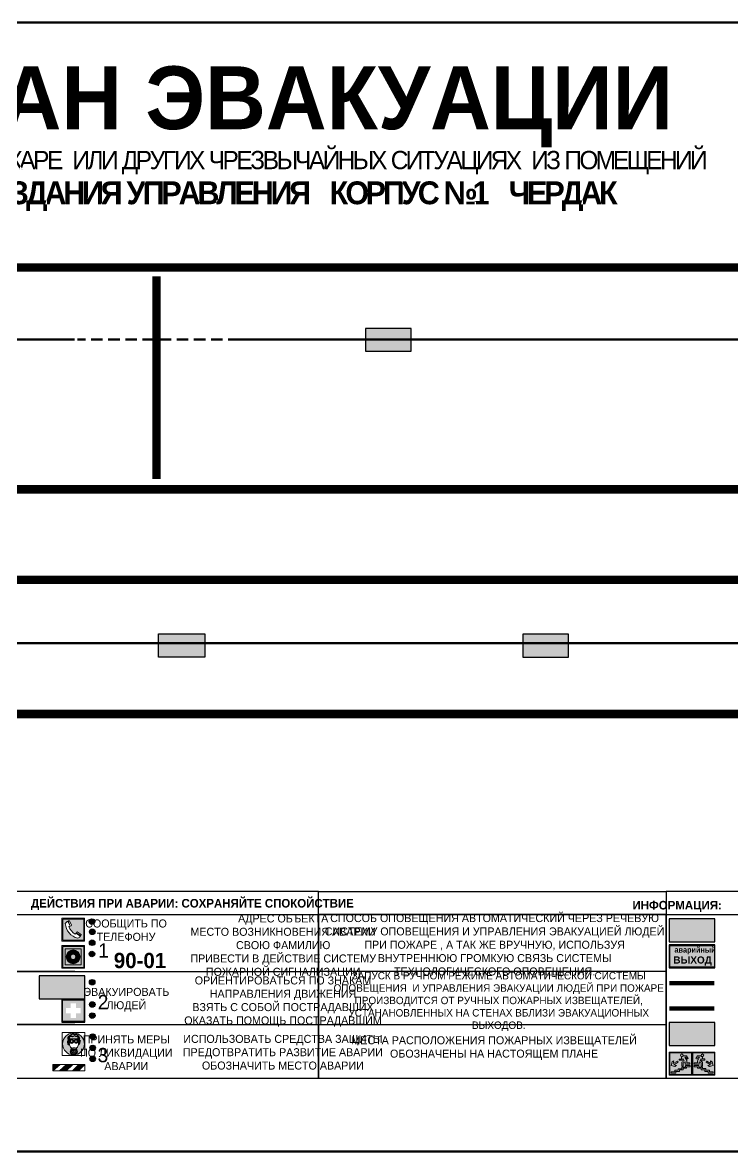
# Model space of a CAD drawing. Header units: millimetres. Extents: x 13810 to 67229, y 12374 to 21950.
# Drawn here: x 20568.3 to 20816.8, y 19873.2 to 20268.5 of the extents above; entities that cross this region are included whole.
import ezdxf

# ---------------------------------------------------------------- set-up
doc = ezdxf.new("R2010")
doc.units = ezdxf.units.MM
doc.linetypes.add('GOST2.303 4', pattern=[7, 5, -2, 0])
doc.linetypes.add('{ Wide Dash }', pattern=[12, 4, -2, 4, -2])
doc.layers.add('План_Штампы', color=7, linetype='Continuous')
doc.styles.add('обычный', font='arial.ttf')

# ---------------------------------------------------------------- blocks, each defined once
blk = doc.blocks.new('A$C38D26F80')
h = blk.add_hatch(color=5)
h.dxf.hatch_style = 1
h.paths.add_polyline_path([(-8.77, -4.48, 1), (-0.19, -4.48, 1)])
h.paths.add_polyline_path([(-6.75, -3.58), (-6.75, -3.31), (-6.62, -3.22), (-6.5, -3.22), (-6.42, -3.3), (-6.39, -3.28), (-6.59, -2.23), (-6.59, -2.01), (-6.38, -1.58), (-4.76, -0.4), (-4.13, -0.79, -0.362848), (-2.1, -2.1, -0.201049), (-2.17, -2.48, 0.085434), (-2.26, -3.13), (-1.9, -3.16), (-2.25, -4.7), (-2.4, -4.59), (-2.43, -4.34), (-2.36, -4.34), (-2.14, -3.34), (-2.47, -3.42), (-2.58, -1.95), (-2.77, -1.58), (-3.58, -1.52), (-3.92, -1.26), (-5.05, -1.73), (-4.87, -1.39), (-5.41, -1.6), (-5.41, -1.46), (-6.13, -1.87), (-6.18, -3.5), (-6.56, -3.47), (-6.37, -4.59), (-6.16, -4.43), (-6.16, -4.66), (-6.36, -4.79), (-6.37, -4.8), (-6.51, -4.76)], flags=16)
h.paths.add_polyline_path([(-6.51, -4.76), (-6.36, -4.79), (-6.37, -4.8)], flags=0)
h.paths.add_polyline_path([(-5.92, -2.34, 0.089508), (-2.67, -2.35), (-2.48, -3.88, -0.268602), (-3.4, -6.18, 0.262449), (-5.2, -6.18, -0.268602), (-6.11, -3.88)], flags=16)
edge = h.paths.add_edge_path(flags=16)
edge.add_ellipse((-5.19, -3.41), major_axis=(0, 0.842), ratio=0.848992, start_angle=0, end_angle=360)
edge = h.paths.add_edge_path(flags=0)
edge.add_ellipse((-5.19, -3.39), major_axis=(0, 0.665), ratio=0.853798, start_angle=0, end_angle=360)
edge = h.paths.add_edge_path(flags=0)
edge.add_ellipse((-5.19, -3.4), major_axis=(0, 0.528), ratio=0.864094, start_angle=0, end_angle=360)
edge = h.paths.add_edge_path(flags=16)
edge.add_ellipse((-3.47, -3.4), major_axis=(0, 0.842), ratio=0.848992, start_angle=0, end_angle=360)
h.paths.add_polyline_path([(-3.13, -6.45), (-3.13, -6.84, 0.383174), (-5.57, -6.85), (-5.57, -6.49, -0.369952)], flags=16)
edge = h.paths.add_edge_path(flags=0)
edge.add_ellipse((-3.47, -3.39), major_axis=(0, 0.665), ratio=0.853798, start_angle=0, end_angle=360)
edge = h.paths.add_edge_path(flags=0)
edge.add_ellipse((-3.47, -3.4), major_axis=(0, 0.528), ratio=0.864094, start_angle=0, end_angle=360)
edge = h.paths.add_edge_path(flags=16)
edge.add_ellipse((-4.34, -7.57), major_axis=(-1.48, 0), ratio=0.744955, start_angle=0, end_angle=360)
h.paths.add_polyline_path([(-5.01, -6.85, -1), (-5.15, -6.85, -1)], flags=0)
h.paths.add_polyline_path([(-5.33, -7.14, -1), (-5.47, -7.14, -1)], flags=0)
h.paths.add_polyline_path([(-4.61, -6.71, -1), (-4.74, -6.71, -1)], flags=16)
h.paths.add_polyline_path([(-5.43, -7.51, -1), (-5.57, -7.51, -1)], flags=0)
h.paths.add_polyline_path([(-4.26, -6.67, -1), (-4.4, -6.67, -1)], flags=16)
h.paths.add_polyline_path([(-4.74, -7.14, -1), (-4.88, -7.14, -1)], flags=0)
h.paths.add_polyline_path([(-4.93, -7.43, -1), (-5.07, -7.43, -1)], flags=0)
h.paths.add_polyline_path([(-4.41, -7.07, -1), (-4.54, -7.07, -1)], flags=0)
h.paths.add_polyline_path([(-5.33, -7.87, -1), (-5.46, -7.87, -1)], flags=0)
h.paths.add_polyline_path([(-3.8, -6.71, -1), (-3.94, -6.71, -1)], flags=16)
h.paths.add_polyline_path([(-4.85, -7.78, -1), (-4.98, -7.78, -1)], flags=0)
h.paths.add_polyline_path([(-3.96, -7.14, -1), (-4.1, -7.14, -1)], flags=0)
h.paths.add_polyline_path([(-4.33, -7.53, -1), (-4.47, -7.53, -1)], flags=0)
h.paths.add_polyline_path([(-5.09, -8.12, -1), (-5.23, -8.12, -1)], flags=0)
h.paths.add_polyline_path([(-3.5, -6.94, -1), (-3.64, -6.94, -1)], flags=0)
h.paths.add_polyline_path([(-4.54, -7.97, -1), (-4.68, -7.97, -1)], flags=0)
h.paths.add_polyline_path([(-3.66, -7.39, -1), (-3.8, -7.39, -1)], flags=0)
h.paths.add_polyline_path([(-4.73, -8.35, -1), (-4.86, -8.35, -1)], flags=0)
h.paths.add_polyline_path([(-4.09, -7.96, -1), (-4.23, -7.96, -1)], flags=0)
h.paths.add_polyline_path([(-3.77, -7.74, -1), (-3.91, -7.74, -1)], flags=0)
h.paths.add_polyline_path([(-3.22, -7.27, -1), (-3.35, -7.27, -1)], flags=0)
h.paths.add_polyline_path([(-4.34, -8.4, -1), (-4.47, -8.4, -1)], flags=0)
h.paths.add_polyline_path([(-3.16, -7.61, -1), (-3.3, -7.61, -1)], flags=0)
h.paths.add_polyline_path([(-3.9, -8.35, -1), (-4.04, -8.35, -1)], flags=0)
h.paths.add_polyline_path([(-3.32, -7.91, -1), (-3.46, -7.91, -1)], flags=0)
h.paths.add_polyline_path([(-3.55, -8.23, -1), (-3.69, -8.23, -1)], flags=0)
at = {"color": 5, "lineweight": 5}
for p, q in [((-4.48, 0), (-8.96, 0)), ((-8.96, 0), (-8.96, -4.48)), ((-4.48, 0), (0, 0)), ((0, 0), (0, -4.48)), ((-6.75, -3.31), (-6.62, -3.22)), ((-6.75, -3.58), (-6.75, -3.31)), ((-6.51, -4.76), (-6.75, -3.58)), ((-6.62, -3.22), (-6.5, -3.22)), ((-6.59, -2.01), (-6.38, -1.58)), ((-6.59, -2.23), (-6.59, -2.01)), ((-6.39, -3.28), (-6.59, -2.23)), ((-6.18, -3.5), (-6.56, -3.47)), ((-6.56, -3.47), (-6.37, -4.59)), ((-6.5, -3.22), (-6.42, -3.3)), ((-6.42, -3.3), (-6.39, -3.28)), ((-6.38, -1.58), (-4.76, -0.4)), ((-6.13, -1.87), (-6.18, -3.5)), ((-5.41, -1.46), (-6.13, -1.87)), ((-5.92, -2.34), (-6.11, -3.88)), ((-4.87, -1.39), (-5.41, -1.6)), ((-5.41, -1.6), (-5.41, -1.46)), ((-3.92, -1.26), (-5.05, -1.73)), ((-5.05, -1.73), (-4.87, -1.39)), ((-4.76, -0.4), (-4.13, -0.79)), ((-3.58, -1.52), (-3.92, -1.26)), ((-2.77, -1.58), (-3.58, -1.52)), ((-2.58, -1.95), (-2.77, -1.58)), ((-2.67, -2.34), (-2.48, -3.88)), ((-2.47, -3.42), (-2.58, -1.95)), ((-2.14, -3.34), (-2.47, -3.42)), ((-2.43, -4.34), (-2.4, -4.59)), ((-2.43, -4.34), (-2.36, -4.34)), ((-2.36, -4.34), (-2.14, -3.34)), ((-1.9, -3.16), (-2.26, -3.13)), ((-2.25, -4.7), (-1.9, -3.16)), ((-8.96, -8.96), (-8.96, -4.48)), ((-6.37, -4.8), (-6.51, -4.76)), ((-6.37, -4.59), (-6.16, -4.43)), ((-6.16, -4.66), (-6.37, -4.8)), ((-6.16, -4.43), (-6.16, -4.66)), ((-5.57, -6.49), (-5.57, -6.85)), ((-3.13, -6.45), (-3.13, -6.84)), ((-2.4, -4.59), (-2.25, -4.7)), ((0, -8.96), (0, -4.48)), ((-4.48, -8.96), (-8.96, -8.96)), ((-4.48, -8.96), (0, -8.96))]:
    blk.add_line(p, q, dxfattribs=at)
at = {"color": 5}
for p, q in [((-6.75, -3.31), (-6.62, -3.22)), ((-6.75, -3.58), (-6.75, -3.31)), ((-6.51, -4.76), (-6.75, -3.58)), ((-6.62, -3.22), (-6.5, -3.22)), ((-6.59, -2.01), (-6.38, -1.58)), ((-6.59, -2.23), (-6.59, -2.01)), ((-6.39, -3.28), (-6.59, -2.23)), ((-6.18, -3.5), (-6.56, -3.47)), ((-6.56, -3.47), (-6.37, -4.59)), ((-6.5, -3.22), (-6.42, -3.3)), ((-6.42, -3.3), (-6.39, -3.28)), ((-6.38, -1.58), (-4.76, -0.4)), ((-6.13, -1.87), (-6.18, -3.5)), ((-5.41, -1.46), (-6.13, -1.87)), ((-4.87, -1.39), (-5.41, -1.6)), ((-5.41, -1.6), (-5.41, -1.46)), ((-3.92, -1.26), (-5.05, -1.73)), ((-5.05, -1.73), (-4.87, -1.39)), ((-4.76, -0.4), (-4.13, -0.79)), ((-3.58, -1.52), (-3.92, -1.26)), ((-2.77, -1.58), (-3.58, -1.52)), ((-2.58, -1.95), (-2.77, -1.58)), ((-2.47, -3.42), (-2.58, -1.95)), ((-2.14, -3.34), (-2.47, -3.42)), ((-2.4, -4.59), (-2.43, -4.34)), ((-2.43, -4.34), (-2.36, -4.34)), ((-2.36, -4.34), (-2.14, -3.34)), ((-2.26, -3.13), (-1.9, -3.16)), ((-1.9, -3.16), (-2.25, -4.7)), ((-6.37, -4.8), (-6.51, -4.76)), ((-6.36, -4.79), (-6.51, -4.76)), ((-6.37, -4.59), (-6.16, -4.43)), ((-6.16, -4.66), (-6.37, -4.8)), ((-6.16, -4.66), (-6.36, -4.79)), ((-6.16, -4.43), (-6.16, -4.66)), ((-2.25, -4.7), (-2.4, -4.59))]:
    blk.add_line(p, q, dxfattribs=at)
at = {"color": 5, "lineweight": 5}
for centre, radius in [((-4.48, -4.48), 4.29), ((-5.5, -7.51), 0.0678), ((-5.4, -7.14), 0.0678), ((-5.4, -7.87), 0.0678), ((-5.16, -8.12), 0.0678), ((-5.08, -6.85), 0.0678), ((-5, -7.43), 0.0678), ((-4.91, -7.78), 0.0678), ((-4.81, -7.14), 0.0678), ((-4.79, -8.35), 0.0678), ((-4.67, -6.71), 0.0678), ((-4.61, -7.97), 0.0678), ((-4.47, -7.07), 0.0678), ((-4.4, -7.53), 0.0678), ((-4.4, -8.4), 0.0678), ((-4.33, -6.67), 0.0678), ((-4.16, -7.96), 0.0678), ((-4.03, -7.14), 0.0678), ((-3.97, -8.35), 0.0678), ((-3.87, -6.71), 0.0678), ((-3.84, -7.74), 0.0678), ((-3.73, -7.39), 0.0678), ((-3.62, -8.23), 0.0678), ((-3.57, -6.94), 0.0678), ((-3.39, -7.91), 0.0678), ((-3.28, -7.27), 0.0678), ((-3.23, -7.61), 0.0678)]:
    blk.add_circle(centre, radius, dxfattribs=at)
for centre, radius, start, end in [((-3.66, -4.24), 2.47, 171.573, 231.7124), ((-4.28, 6.66), 9.15, 259.6987, 280.1569), ((-4.93, -4.24), 2.47, 308.2876, 8.427), ((-0.47, -3.05), 1.79, 161.5846, 182.4584), ((-2.6, -2.2), 0.513, 326.4781, 11.7739), ((-4.33, -7.88), 1.87, 50.358, 131.5662), ((-4.34, -8.2), 1.82, 48.4943, 132.3565), ((-4.3, -7.78), 1.83, 60.5889, 119.4111)]:
    blk.add_arc(centre, radius, start, end, dxfattribs=at)
at = {"color": 5}
for centre, radius, start, end in [((-3.89, -2.66), 1.88, 17.387, 97.1599), ((-0.35, -3.07), 1.91, 162.2553, 181.7878), ((-2.6, -2.2), 0.511, 326.3906, 11.8614)]:
    blk.add_arc(centre, radius, start, end, dxfattribs=at)
at = {"color": 5, "lineweight": 5}
for centre, major_axis, ratio in [((-5.19, -3.41), (0, 0.842), 0.848992), ((-5.19, -3.39), (0, 0.665), 0.853798), ((-5.19, -3.4), (0, 0.528), 0.864094), ((-3.47, -3.4), (0, 0.842), 0.848992), ((-3.47, -3.39), (0, 0.665), 0.853798), ((-3.47, -3.4), (0, 0.528), 0.864094), ((-4.34, -7.57), (-1.48, 0), 0.744955)]:
    blk.add_ellipse(centre, major_axis=major_axis, ratio=ratio, dxfattribs=at)
blk = doc.blocks.new('A$C47DD6509')
at = {"lineweight": 5}
for points in [[(-8.69, 0), (-11.19, 0), (-11.19, -2.22)], [(-4.22, 0), (-6.45, 0), (-8.91, -2.22), (-6.61, -2.22)], [(0, 0), (-2.09, 0), (-4.36, -2.22), (-2.29, -2.22)]]:
    blk.add_hatch(color=242, dxfattribs=at).paths.add_polyline_path(points)
at = {"color": 242, "lineweight": 5}
for p, q in [((-11.19, -2.22), (-8.69, 0)), ((-11.19, -2.22), (-11.19, 0)), ((-11.19, 0), (-8.69, 0)), ((-11.19, 0), (0, 0)), ((-8.91, -2.22), (-6.45, 0)), ((-6.61, -2.22), (-4.22, 0)), ((-4.36, -2.22), (-2.09, 0)), ((-2.29, -2.22), (0, 0)), ((0, 0), (0, -2.22)), ((0, -2.22), (-11.19, -2.22))]:
    blk.add_line(p, q, dxfattribs=at)
blk = doc.blocks.new('A$C32E8229D')
at = {"true_color": 0xffffff}
blk.add_hatch(color=7, dxfattribs=at).paths.add_polyline_path([(0, 0), (0, -8), (16, -8), (16, 0)])
h = blk.add_hatch(color=126)
h.paths.add_polyline_path([(0.2, -0.2), (15.8, -0.2), (15.8, -7.8), (0.2, -7.8)])
h.paths.add_polyline_path([(13.49, -2.05), (12.08, -2.05), (11.37, -2.63, 0.162397), (11.29, -2.84), (11.29, -3.63), (10.35, -3.63), (10.35, -4.05), (11.68, -4.05), (11.68, -3.48), (12.26, -4.28), (11.29, -5.1), (11.29, -6.78), (11.85, -6.78), (11.85, -5.44), (12.8, -4.64), (12.8, -5.94), (14.46, -5.94), (14.46, -5.39), (13.45, -5.39), (13.45, -3.97), (12.46, -2.59), (13.15, -2.59), (13.69, -3.34), (14.18, -3)], flags=16)
h.paths.add_polyline_path([(10.74, -1.82, 1), (11.8, -1.82, 1)], flags=16)
h.paths.add_polyline_path([(9.39, -3.59), (5.99, -3.59), (6.56, -3.03), (5.91, -3.03), (5.1, -3.83), (5.91, -4.64), (6.56, -4.64), (5.99, -4.09), (9.39, -4.09)], flags=16)
h.paths.add_polyline_path([(4.29, -1.08), (1.72, -1.08), (1.72, -6.6), (4.29, -6.6)], flags=16)
at = {"color": 126}
blk.add_lwpolyline([(16, -8), (0, -8), (0, 0), (16, 0)], close=True, dxfattribs=at)
blk = doc.blocks.new('A$C18900ED3')
h = blk.add_hatch(color=126)
h.paths.add_polyline_path([(-0.18, -0.18), (-7.02, -0.18), (-7.02, -7.02), (-0.18, -7.02)])
h.paths.add_polyline_path([(-5.89, -4.46), (-5.89, -2.77), (-4.46, -2.77), (-4.46, -1.31), (-2.77, -1.31), (-2.77, -2.77), (-1.33, -2.77), (-1.33, -4.46), (-2.77, -4.46), (-2.77, -5.89), (-4.46, -5.89), (-4.46, -4.46)], flags=16)
at = {"color": 126}
for p, q in [((-7.2, 0), (-7.2, -7.2)), ((0, 0), (-7.2, 0)), ((0, -7.2), (0, 0)), ((-7.02, -7.02), (-7.02, -0.18)), ((-7.02, -0.18), (-0.18, -0.18)), ((-0.18, -0.18), (-0.18, -7.02)), ((-0.18, -7.02), (-7.02, -7.02)), ((-7.2, -7.2), (0, -7.2))]:
    blk.add_line(p, q, dxfattribs=at)
blk = doc.blocks.new('A$C456E1F9C')
at = {"lineweight": 5}
h = blk.add_hatch(color=242, dxfattribs=at)
h.paths.add_polyline_path([(0.51, -1.47), (0.51, -13.26), (12.29, -13.26), (12.29, -1.47)])
h.paths.add_polyline_path([(5.42, -4.95, -0.254479), (4.78, -5.4), (3.52, -2.53, -0.209735), (4.23, -2.4)], flags=16)
h.paths.add_polyline_path([(8.53, -8.6), (10.87, -10.17), (10.54, -10.76), (8.03, -9.13, -0.192251)], flags=16)
h.paths.add_polyline_path([(4.61, -5.49, 0.005518), (3.87, -5.72, 0.128647), (7.49, -10.01, 0.00809), (7.83, -9.33), (10.47, -10.97, -0.16736), (8.99, -12.25, -0.327862), (1.95, -3.95, -0.166952), (3.36, -2.62)], flags=16)
at = {"color": 242, "lineweight": 5}
for p, q in [((0, -13.77), (0, -0.97)), ((12.8, -0.97), (0, -0.97)), ((4.61, -5.49), (3.36, -2.62)), ((3.52, -2.53), (4.78, -5.4)), ((4.23, -2.4), (5.42, -4.95)), ((12.8, -13.77), (12.8, -0.97)), ((7.83, -9.33), (10.47, -10.97)), ((8.03, -9.13), (10.54, -10.76)), ((10.81, -10.12), (8.53, -8.6)), ((10.54, -10.76), (10.8, -10.3)), ((10.8, -10.3), (10.81, -10.12)), ((0, -13.77), (12.8, -13.77))]:
    blk.add_line(p, q, dxfattribs=at)
blk.add_lwpolyline([(0.51, -1.47), (12.29, -1.47), (12.29, -13.26), (0.51, -13.26)], close=True, dxfattribs=at)
for centre, radius, start, end in [((4.59, -5.34), 2.99, 114.28453, 152.19739), ((11.12, -3.31), 9.19, 183.99153, 256.60086), ((4.02, -3.27), 0.891, 76.32839, 123.70924), ((14.98, -39.1), 35.17, 107.14873, 108.41345), ((13.86, -0.94), 11.08, 205.55365, 234.87622), ((4.68, -4.59), 0.824, 276.9621, 334.07228), ((-13.31, 0.8), 23.44, 332.54871, 334.40268), ((8.94, -9.5), 0.989, 114.40924, 157.93883), ((7.87, -9.46), 3, 291.92908, 329.9329)]:
    blk.add_arc(centre, radius, start, end, dxfattribs=at)
blk = doc.blocks.new('A$C54414219')
at = {"true_color": 0xffffff}
h = blk.add_hatch(color=7, dxfattribs=at)
h.paths.add_polyline_path([(2.39, -9.45), (2.39, -18.3), (11.23, -18.3), (11.23, -9.45)], flags=0)
h.paths.add_polyline_path([(10.71, -13.87, -1), (2.92, -13.87, -1)], flags=0)
h.paths.add_polyline_path([(8.3, -13.87, -1), (5.33, -13.87, -1)], flags=0)
h.paths.add_polyline_path([(0.41, -7.47), (0.41, -20.27), (13.21, -20.27), (13.21, -7.47)])
h.paths.add_polyline_path([(0.92, -19.77), (12.71, -19.77), (12.71, -7.98), (0.92, -7.98)], flags=16)
h.paths.add_polyline_path([(11.23, -9.45), (11.23, -18.3), (2.39, -18.3), (2.39, -9.45)], flags=0)
at = {"lineweight": 5}
h = blk.add_hatch(color=242, dxfattribs=at)
h.paths.add_polyline_path([(12.71, -7.98), (0.92, -7.98), (0.92, -19.77), (12.71, -19.77)])
h.paths.add_polyline_path([(11.23, -18.3), (2.39, -18.3), (2.39, -9.45), (11.23, -9.45)], flags=16)
h.paths.add_polyline_path([(10.71, -13.87, -1), (2.92, -13.87, -1)], flags=0)
h.paths.add_polyline_path([(8.3, -13.87, -1), (5.33, -13.87, -1)], flags=0)
at = {"true_color": 0xffffff}
h = blk.add_hatch(color=7, dxfattribs=at)
h.paths.add_polyline_path([(2.39, -9.45), (2.39, -18.3), (11.23, -18.3), (11.23, -9.45)])
h.paths.add_polyline_path([(10.71, -13.87, -1), (2.92, -13.87, -1)], flags=16)
h.paths.add_polyline_path([(8.3, -13.87, -1), (5.33, -13.87, -1)], flags=0)
at = {"lineweight": 5}
h = blk.add_hatch(color=242, dxfattribs=at)
h.paths.add_polyline_path([(2.92, -13.87, 1), (10.71, -13.87, 1)])
h.paths.add_polyline_path([(8.3, -13.87, -1), (5.33, -13.87, -1)], flags=16)
at = {"color": 242, "lineweight": 5}
for p, q in [((0.41, -20.27), (0.41, -7.47)), ((0.41, -7.47), (13.21, -7.47)), ((0.41, -7.47), (13.21, -7.47)), ((13.21, -20.27), (13.21, -7.47)), ((0.41, -20.27), (13.21, -20.27))]:
    blk.add_line(p, q, dxfattribs=at)
for points in [[(0.92, -7.98), (12.71, -7.98), (12.71, -19.77), (0.92, -19.77)], [(2.39, -9.45), (11.23, -9.45), (11.23, -18.3), (2.39, -18.3)]]:
    blk.add_lwpolyline(points, close=True, dxfattribs=at)
for radius in [3.89, 1.49]:
    blk.add_circle((6.81, -13.87), radius, dxfattribs=at)
blk = doc.blocks.new('A$C41C009D9')
at = {"true_color": 0xffffff}
blk.add_hatch(color=7, dxfattribs=at).paths.add_polyline_path([(0, 8), (-16, 8), (-16, 0), (0, 0)])
h = blk.add_hatch(color=126)
h.dxf.hatch_style = 1
h.paths.add_polyline_path([(-15.8, 7.8), (-15.8, 0.2), (-0.2, 0.2), (-0.2, 7.8)])
at = {"color": 126}
for points in [[(-16, 0), (0, 0), (0, 8), (-16, 8)], [(-16, 0), (0, 0), (0, 8), (-16, 8)], [(-15.8, 7.8), (-0.2, 7.8), (-0.2, 0.2), (-15.8, 0.2)]]:
    blk.add_lwpolyline(points, close=True, dxfattribs=at)
at = {"color": 7, "true_color": 0xffffff, "insert": (-15.8, 7.3), "char_height": 2.5, "width": 15.5999, "attachment_point": 1, "style": 'обычный'}
blk.add_mtext('\\pi1.6133;{\\fArial|b1|i0|c204|p34;\\H0.8x;\\W0.8;аварийный\\H1.25x;\\W1;\\P\\pi1.2327;ВЫХОД}', dxfattribs=at)
blk = doc.blocks.new('A$C7B4425F7')
at = {"true_color": 0xffffff}
blk.add_hatch(color=7, dxfattribs=at).paths.add_polyline_path([(0, 0), (-16, 0), (-16, -8), (0, -8)])
h = blk.add_hatch(color=126)
h.paths.add_polyline_path([(-0.2, -0.2), (-15.8, -0.2), (-15.8, -7.8), (-0.2, -7.8)])
h.paths.add_polyline_path([(-11.76, -2.03), (-11.76, -3.66), (-11.17, -3.66, -0.568275), (-11.17, -6.18), (-12.58, -6.18), (-12.58, -2.03)], flags=16)
h.paths.add_polyline_path([(-13.33, -4.12, -0.495768), (-13.59, -6.18), (-15.03, -6.18), (-15.03, -2.03), (-13.59, -2.03, -0.487973)], flags=16)
h.paths.add_polyline_path([(-10.25, -2.03), (-9.48, -2.03), (-9.48, -6.18), (-10.25, -6.18)], flags=16)
h.paths.add_polyline_path([(-13.84, -3.69), (-14.24, -3.69), (-14.24, -3.03), (-13.9, -3.03, -0.692621)], flags=0)
h.paths.add_polyline_path([(-9.15, -2.03), (-8.4, -2.03), (-8.04, -3.07), (-7.68, -2.03), (-6.93, -2.03), (-7.64, -4.1), (-6.93, -6.18), (-7.68, -6.18), (-8.04, -5.14), (-8.4, -6.18), (-9.15, -6.18), (-8.44, -4.1)], flags=16)
h.paths.add_polyline_path([(-11.76, -4.46), (-11.42, -4.46, -0.692621), (-11.36, -5.12), (-11.76, -5.12)], flags=0)
h.paths.add_polyline_path([(-13.9, -5.2), (-14.24, -5.2), (-14.24, -4.55), (-13.84, -4.55, -0.708038)], flags=0)
edge = h.paths.add_edge_path(flags=16)
edge.add_ellipse((-5.51, -4.08), major_axis=(0, 2.05), ratio=0.586184, start_angle=0, end_angle=360)
edge = h.paths.add_edge_path(flags=0)
edge.add_ellipse((-5.51, -4.08), major_axis=(0, 1.14), ratio=0.454828, start_angle=0, end_angle=360)
h.paths.add_polyline_path([(-4.13, -4.96, 0.377264), (-3.48, -4.52, 0.0555), (-3.16, -2.03), (-1.66, -2.03), (-1.66, -4.96), (-0.96, -4.96), (-0.96, -7.01), (-1.75, -7.01), (-1.75, -6.18), (-3.3, -6.18), (-3.3, -7.02), (-4.13, -7.02)], flags=16)
h.paths.add_polyline_path([(-2.73, -2.91), (-2.28, -2.91), (-2.28, -4.96), (-3.05, -4.96, 0.079136)], flags=0)
at = {"color": 126}
blk.add_lwpolyline([(-16, -8), (0, -8), (0, 0), (-16, 0)], close=True, dxfattribs=at)
blk = doc.blocks.new('вниз 3')
at = {"lineweight": 0, "true_color": 0xffffff}
h = blk.add_hatch(color=7, dxfattribs=at)
h.dxf.hatch_style = 1
h.paths.add_polyline_path([(40997.5, -4475.69), (40997.25, -4475.28), (40995.76, -4476.15), (40995.97, -4475.23), (40995.39, -4475.56), (40995.05, -4476.83), (40996.33, -4477.17), (40996.91, -4476.83), (40996, -4476.55)], flags=0)
h.paths.add_polyline_path([(40999.81, -4473.95), (41000.22, -4473.95), (41000.64, -4474.67), (41001.03, -4474.43), (41000.46, -4473.49), (41000.42, -4473.49), (40999.43, -4473.49), (40998.68, -4473.92), (40998.68, -4474.57), (40997.88, -4474.57), (40997.88, -4475), (40999.14, -4475), (40999.14, -4474.43), (40999.14, -4474.38), (40999.59, -4475.15), (40998.72, -4475.67), (40998.72, -4477.06), (40999.24, -4477.06), (40999.24, -4475.96), (40999.95, -4475.56), (40999.95, -4476.43), (41001.61, -4476.43), (41001.61, -4475.88), (41000.47, -4475.88), (41000.47, -4475.12)], flags=0)
h.paths.add_polyline_path([(40999.2, -4473.24, 1), (40998.35, -4473.24, 1)], flags=0)
h.paths.add_polyline_path([(41000.46, -4477.26), (41001.69, -4477.26), (41001.69, -4476.84), (41000.03, -4476.84), (41000.03, -4477.39), (40998.78, -4477.39), (40998.78, -4477.95), (40997.53, -4477.95), (40997.53, -4478.5), (40996.29, -4478.5), (40996.29, -4479.06), (40995.05, -4479.06), (40995.05, -4479.48), (40995.29, -4479.48), (40996.72, -4479.48), (40996.72, -4478.92), (40997.97, -4478.92), (40997.97, -4478.36), (40999.2, -4478.36), (40999.2, -4477.81), (41000.46, -4477.81)], flags=0)
h.paths.add_polyline_path([(41002.37, -4472.17), (40994.37, -4472.17), (40994.37, -4480.17), (41002.37, -4480.17)])
h.paths.add_polyline_path([(41002.16, -4479.96), (40994.57, -4479.96), (40994.57, -4472.37), (41002.16, -4472.37)], flags=16)
h.paths.add_polyline_path([(41001.61, -4475.88), (41001.61, -4476.43), (40999.95, -4476.43), (40999.95, -4475.56), (40999.24, -4475.96), (40999.24, -4477.06), (40998.72, -4477.06), (40998.72, -4475.67), (40999.59, -4475.15), (40999.14, -4474.38), (40999.14, -4474.43), (40999.14, -4475), (40997.88, -4475), (40997.88, -4474.57), (40998.68, -4474.57), (40998.68, -4473.92), (40999.43, -4473.49), (41000.42, -4473.49), (41000.46, -4473.49), (41001.03, -4474.43), (41000.64, -4474.67), (41000.22, -4473.95), (40999.81, -4473.95), (41000.47, -4475.12), (41000.47, -4475.88)], flags=0)
h.paths.add_polyline_path([(41001.69, -4476.84), (41001.69, -4477.26), (41000.46, -4477.26), (41000.46, -4477.81), (40999.2, -4477.81), (40999.2, -4478.36), (40997.97, -4478.36), (40997.97, -4478.92), (40996.72, -4478.92), (40996.72, -4479.48), (40995.05, -4479.48), (40995.05, -4479.06), (40996.29, -4479.06), (40996.29, -4478.5), (40997.53, -4478.5), (40997.53, -4477.95), (40998.78, -4477.95), (40998.78, -4477.39), (41000.03, -4477.39), (41000.03, -4476.84)], flags=0)
h.paths.add_polyline_path([(40998.35, -4473.24, -1), (40999.2, -4473.24, -1)], flags=0)
h.paths.add_polyline_path([(40997.5, -4475.69), (40996, -4476.55), (40996.91, -4476.83), (40996.33, -4477.17), (40995.05, -4476.83), (40995.39, -4475.56), (40995.97, -4475.23), (40995.76, -4476.15), (40997.25, -4475.28)], flags=0)
at = {"lineweight": 0}
h = blk.add_hatch(color=126, dxfattribs=at)
h.dxf.hatch_style = 1
h.paths.add_polyline_path([(41002.16, -4472.37), (40994.57, -4472.37), (40994.57, -4479.96), (41002.16, -4479.96)])
h.paths.add_polyline_path([(40995.97, -4475.23), (40995.76, -4476.15), (40997.25, -4475.28), (40997.5, -4475.69), (40996, -4476.55), (40996.91, -4476.83), (40996.33, -4477.17), (40995.05, -4476.83), (40995.39, -4475.56)], flags=16)
h.paths.add_polyline_path([(40997.88, -4474.57), (40998.68, -4474.57), (40998.68, -4473.92), (40999.43, -4473.49), (41000.42, -4473.49), (41000.46, -4473.49), (41001.03, -4474.43), (41000.64, -4474.67), (41000.22, -4473.95), (40999.81, -4473.95), (41000.47, -4475.12), (41000.47, -4475.88), (41001.61, -4475.88), (41001.61, -4476.43), (40999.95, -4476.43), (40999.95, -4475.56), (40999.24, -4475.96), (40999.24, -4477.06), (40998.72, -4477.06), (40998.72, -4475.67), (40999.59, -4475.15), (40999.14, -4474.38), (40999.14, -4474.43), (40999.14, -4475), (40997.88, -4475)], flags=16)
h.paths.add_polyline_path([(40998.35, -4473.24, -1), (40999.2, -4473.24, -1)], flags=16)
h.paths.add_polyline_path([(40997.53, -4477.95), (40998.78, -4477.95), (40998.78, -4477.39), (41000.03, -4477.39), (41000.03, -4476.84), (41001.69, -4476.84), (41001.69, -4477.26), (41000.46, -4477.26), (41000.46, -4477.81), (40999.2, -4477.81), (40999.2, -4478.36), (40997.97, -4478.36), (40997.97, -4478.92), (40996.72, -4478.92), (40996.72, -4479.48), (40995.05, -4479.48), (40995.05, -4479.06), (40996.29, -4479.06), (40996.29, -4478.5), (40997.53, -4478.5)], flags=16)
at = {"lineweight": 0, "true_color": 0xffffff}
h = blk.add_hatch(color=7, dxfattribs=at)
h.dxf.hatch_style = 1
h.paths.add_polyline_path([(40999.2, -4473.24, 1), (40998.35, -4473.24, 1)])
h.paths.add_polyline_path([(40999.81, -4473.95), (41000.22, -4473.95), (41000.64, -4474.67), (41001.03, -4474.43), (41000.46, -4473.49), (41000.42, -4473.49), (40999.43, -4473.49), (40998.68, -4473.92), (40998.68, -4474.57), (40997.88, -4474.57), (40997.88, -4475), (40999.14, -4475), (40999.14, -4474.43), (40999.14, -4474.38), (40999.59, -4475.15), (40998.72, -4475.67), (40998.72, -4477.06), (40999.24, -4477.06), (40999.24, -4475.96), (40999.95, -4475.56), (40999.95, -4476.43), (41001.61, -4476.43), (41001.61, -4475.88), (41000.47, -4475.88), (41000.47, -4475.12)])
h.paths.add_polyline_path([(40999.2, -4477.81), (41000.46, -4477.81), (41000.46, -4477.26), (41001.69, -4477.26), (41001.69, -4476.84), (41000.03, -4476.84), (41000.03, -4477.39), (40998.78, -4477.39), (40998.78, -4477.95), (40997.53, -4477.95), (40997.53, -4478.5), (40996.29, -4478.5), (40996.29, -4479.06), (40995.05, -4479.06), (40995.05, -4479.48), (40995.29, -4479.48), (40996.72, -4479.48), (40996.72, -4478.92), (40997.97, -4478.92), (40997.97, -4478.36), (40999.2, -4478.36)])
h.paths.add_polyline_path([(40997.5, -4475.69), (40997.25, -4475.28), (40995.76, -4476.15), (40995.97, -4475.23), (40995.39, -4475.56), (40995.05, -4476.83), (40996.33, -4477.17), (40996.91, -4476.83), (40996, -4476.55)])
at = {"color": 126, "lineweight": 0}
for points in [[(40994.37, -4472.17), (41002.37, -4472.17), (41002.37, -4480.17), (40994.37, -4480.17)], [(40994.57, -4472.37), (41002.16, -4472.37), (41002.16, -4479.96), (40994.57, -4479.96)]]:
    blk.add_lwpolyline(points, close=True, dxfattribs=at)
for points in [[(40995.05, -4476.83), (40995.39, -4475.56), (40995.97, -4475.23), (40995.76, -4476.15), (40997.25, -4475.28), (40997.5, -4475.69), (40996, -4476.55), (40996.91, -4476.83), (40996.33, -4477.17), (40995.05, -4476.83)], [(40999.14, -4474.43), (40999.14, -4475), (40997.88, -4475), (40997.88, -4474.57), (40998.68, -4474.57), (40998.68, -4473.92), (40999.43, -4473.49), (41000.42, -4473.49), (41000.46, -4473.49), (41001.03, -4474.43), (41000.64, -4474.67), (41000.22, -4473.95), (40999.81, -4473.95), (41000.47, -4475.12), (41000.47, -4475.88), (41001.61, -4475.88), (41001.61, -4476.43), (40999.95, -4476.43), (40999.95, -4475.56), (40999.24, -4475.96), (40999.24, -4477.06), (40998.72, -4477.06), (40998.72, -4475.67), (40999.59, -4475.15), (40999.14, -4474.38), (40999.14, -4474.43)], [(40995.29, -4479.48), (40995.05, -4479.48), (40995.05, -4479.06), (40996.29, -4479.06), (40996.29, -4478.5), (40997.53, -4478.5), (40997.53, -4477.95), (40998.78, -4477.95), (40998.78, -4477.39), (41000.03, -4477.39), (41000.03, -4476.84), (41001.69, -4476.84), (41001.69, -4477.26), (41000.46, -4477.26), (41000.46, -4477.81), (40999.2, -4477.81), (40999.2, -4478.36), (40997.97, -4478.36), (40997.97, -4478.92), (40996.72, -4478.92), (40996.72, -4479.48), (40995.05, -4479.48)]]:
    blk.add_lwpolyline(points, dxfattribs=at)
blk.add_circle((40998.77, -4473.24), 0.426, dxfattribs=at)
blk = doc.blocks.new('вниз')
at = {"lineweight": 0, "true_color": 0xffffff}
h = blk.add_hatch(color=7, dxfattribs=at)
h.dxf.hatch_style = 1
h.paths.add_polyline_path([(40994.51, -4472.22), (40986.51, -4472.22), (40986.51, -4480.22), (40994.51, -4480.22)])
h.paths.add_polyline_path([(40994.31, -4472.42), (40994.31, -4480.01), (40986.71, -4480.01), (40986.71, -4472.42)], flags=16)
h.paths.add_polyline_path([(40988.43, -4473.53), (40989.43, -4473.53), (40990.19, -4473.96), (40990.19, -4474.6), (40991, -4474.6), (40991, -4475.06), (40989.73, -4475.06), (40989.73, -4474.46), (40989.3, -4475.18), (40990.17, -4475.7), (40990.17, -4477.11), (40989.63, -4477.11), (40989.63, -4476.01), (40988.94, -4475.59), (40988.94, -4476.46), (40988.94, -4476.46), (40987.47, -4476.46), (40987.26, -4476.46), (40987.26, -4475.92), (40988.4, -4475.92), (40988.4, -4475.2), (40989.1, -4473.99), (40988.66, -4473.99), (40988.24, -4474.7), (40987.86, -4474.47), (40988.41, -4473.56)], flags=0)
h.paths.add_polyline_path([(40990.55, -4473.29, -1), (40989.69, -4473.29, -1)], flags=0)
h.paths.add_polyline_path([(40988.85, -4476.89), (40988.85, -4477.43), (40990.1, -4477.43), (40990.1, -4477.99), (40991.34, -4477.99), (40991.34, -4478.54), (40992.59, -4478.54), (40992.59, -4479.09), (40993.83, -4479.09), (40993.83, -4479.52), (40992.17, -4479.52), (40992.17, -4478.97), (40990.91, -4478.97), (40990.91, -4478.41), (40989.68, -4478.41), (40989.68, -4477.86), (40988.43, -4477.86), (40988.43, -4477.31), (40987.6, -4477.31), (40987.18, -4477.31), (40987.18, -4476.89)], flags=0)
h.paths.add_polyline_path([(40991.61, -4475.33), (40993.12, -4476.2), (40992.9, -4475.27), (40993.48, -4475.6), (40993.83, -4476.88), (40992.56, -4477.22), (40991.97, -4476.88), (40992.9, -4476.61), (40991.38, -4475.74), (40991.58, -4475.39)], flags=0)
h.paths.add_polyline_path([(40990.19, -4473.96), (40989.43, -4473.53), (40988.43, -4473.53), (40988.41, -4473.56), (40987.86, -4474.47), (40988.24, -4474.7), (40988.66, -4473.99), (40989.1, -4473.99), (40988.4, -4475.2), (40988.4, -4475.92), (40987.26, -4475.92), (40987.26, -4476.46), (40987.47, -4476.46), (40988.94, -4476.46), (40988.94, -4476.27), (40988.94, -4475.59), (40989.63, -4476.01), (40989.63, -4477.11), (40990.17, -4477.11), (40990.17, -4475.7), (40989.3, -4475.18), (40989.73, -4474.46), (40989.73, -4475.06), (40991, -4475.06), (40991, -4474.6), (40990.19, -4474.6)], flags=0)
h.paths.add_polyline_path([(40990.55, -4473.29, 1), (40989.69, -4473.29, 1)], flags=0)
h.paths.add_polyline_path([(40991.61, -4475.33), (40991.58, -4475.39), (40991.38, -4475.74), (40992.9, -4476.61), (40991.97, -4476.88), (40992.56, -4477.22), (40993.83, -4476.88), (40993.48, -4475.6), (40992.9, -4475.27), (40993.12, -4476.2)], flags=0)
h.paths.add_polyline_path([(40990.1, -4477.43), (40988.85, -4477.43), (40988.85, -4476.89), (40987.18, -4476.89), (40987.18, -4477.31), (40987.6, -4477.31), (40988.43, -4477.31), (40988.43, -4477.86), (40989.68, -4477.86), (40989.68, -4478.41), (40990.91, -4478.41), (40990.91, -4478.97), (40992.17, -4478.97), (40992.17, -4479.52), (40993.83, -4479.52), (40993.83, -4479.09), (40992.59, -4479.09), (40992.59, -4478.54), (40991.34, -4478.54), (40991.34, -4477.99), (40990.1, -4477.99)], flags=0)
at = {"lineweight": 0}
h = blk.add_hatch(color=126, dxfattribs=at)
h.dxf.hatch_style = 1
h.paths.add_polyline_path([(40994.31, -4472.42), (40986.71, -4472.42), (40986.71, -4480.01), (40994.31, -4480.01)])
h.paths.add_polyline_path([(40988.43, -4473.53), (40989.43, -4473.53), (40990.19, -4473.96), (40990.19, -4474.6), (40991, -4474.6), (40991, -4475.06), (40989.73, -4475.06), (40989.73, -4474.46), (40989.3, -4475.18), (40990.17, -4475.7), (40990.17, -4477.11), (40989.63, -4477.11), (40989.63, -4476.01), (40988.94, -4475.59), (40988.94, -4476.46), (40988.94, -4476.46), (40987.47, -4476.46), (40987.26, -4476.46), (40987.26, -4475.92), (40988.4, -4475.92), (40988.4, -4475.2), (40989.1, -4473.99), (40988.66, -4473.99), (40988.24, -4474.7), (40987.86, -4474.47), (40988.41, -4473.56)], flags=16)
h.paths.add_polyline_path([(40990.55, -4473.29, -1), (40989.69, -4473.29, -1)], flags=16)
h.paths.add_polyline_path([(40988.85, -4476.89), (40988.85, -4477.43), (40990.1, -4477.43), (40990.1, -4477.99), (40991.34, -4477.99), (40991.34, -4478.54), (40992.59, -4478.54), (40992.59, -4479.09), (40993.83, -4479.09), (40993.83, -4479.52), (40992.17, -4479.52), (40992.17, -4478.97), (40990.91, -4478.97), (40990.91, -4478.41), (40989.68, -4478.41), (40989.68, -4477.86), (40988.43, -4477.86), (40988.43, -4477.31), (40987.6, -4477.31), (40987.18, -4477.31), (40987.18, -4476.89)], flags=16)
h.paths.add_polyline_path([(40991.61, -4475.33), (40993.12, -4476.2), (40992.9, -4475.27), (40993.48, -4475.6), (40993.83, -4476.88), (40992.56, -4477.22), (40991.97, -4476.88), (40992.9, -4476.61), (40991.38, -4475.74), (40991.58, -4475.39)], flags=16)
at = {"lineweight": 0, "true_color": 0xffffff}
h = blk.add_hatch(color=7, dxfattribs=at)
h.dxf.hatch_style = 1
h.paths.add_polyline_path([(40989.73, -4474.46), (40989.73, -4475.06), (40991, -4475.06), (40991, -4474.6), (40990.19, -4474.6), (40990.19, -4473.96), (40989.43, -4473.53), (40988.43, -4473.53), (40988.41, -4473.56), (40987.86, -4474.47), (40988.24, -4474.7), (40988.66, -4473.99), (40989.1, -4473.99), (40988.4, -4475.2), (40988.4, -4475.92), (40987.26, -4475.92), (40987.26, -4476.46), (40987.47, -4476.46), (40988.94, -4476.46), (40988.94, -4475.59), (40989.63, -4476.01), (40989.63, -4477.11), (40990.17, -4477.11), (40990.17, -4475.7), (40989.3, -4475.18)])
h.paths.add_polyline_path([(40989.69, -4473.29, 1), (40990.55, -4473.29, 1)])
h.paths.add_polyline_path([(40991.61, -4475.33), (40991.58, -4475.39), (40991.38, -4475.74), (40992.9, -4476.61), (40991.97, -4476.88), (40992.56, -4477.22), (40993.83, -4476.88), (40993.48, -4475.6), (40992.9, -4475.27), (40993.12, -4476.2)])
h.paths.add_polyline_path([(40990.1, -4477.43), (40988.85, -4477.43), (40988.85, -4476.89), (40987.18, -4476.89), (40987.18, -4477.31), (40987.6, -4477.31), (40988.43, -4477.31), (40988.43, -4477.86), (40989.68, -4477.86), (40989.68, -4478.41), (40990.91, -4478.41), (40990.91, -4478.97), (40992.17, -4478.97), (40992.17, -4479.52), (40993.83, -4479.52), (40993.83, -4479.09), (40992.59, -4479.09), (40992.59, -4478.54), (40991.34, -4478.54), (40991.34, -4477.99), (40990.1, -4477.99)])
at = {"color": 126, "lineweight": 0}
for points in [[(40986.51, -4472.22), (40994.51, -4472.22), (40994.51, -4480.22), (40986.51, -4480.22)], [(40986.71, -4472.42), (40994.31, -4472.42), (40994.31, -4480.01), (40986.71, -4480.01)]]:
    blk.add_lwpolyline(points, close=True, dxfattribs=at)
for points in [[(40987.47, -4476.46), (40987.26, -4476.46), (40987.26, -4475.92), (40988.4, -4475.92), (40988.4, -4475.2), (40989.1, -4473.99), (40988.66, -4473.99), (40988.24, -4474.7), (40987.86, -4474.47), (40988.41, -4473.56), (40988.43, -4473.53), (40989.43, -4473.53), (40990.19, -4473.96), (40990.19, -4474.6), (40991, -4474.6), (40991, -4475.06), (40989.73, -4475.06), (40989.73, -4474.46), (40989.3, -4475.18), (40990.17, -4475.7), (40990.17, -4477.11), (40989.63, -4477.11), (40989.63, -4476.01), (40988.94, -4475.59), (40988.94, -4476.46)], [(40991.58, -4475.39), (40991.38, -4475.74), (40992.9, -4476.61), (40991.97, -4476.88), (40992.56, -4477.22), (40993.83, -4476.88), (40993.48, -4475.6), (40992.9, -4475.27), (40993.12, -4476.2), (40991.61, -4475.33), (40991.58, -4475.39)], [(40987.6, -4477.31), (40987.18, -4477.31), (40987.18, -4476.89), (40988.85, -4476.89), (40988.85, -4477.43), (40990.1, -4477.43), (40990.1, -4477.99), (40991.34, -4477.99), (40991.34, -4478.54), (40992.59, -4478.54), (40992.59, -4479.09), (40993.83, -4479.09), (40993.83, -4479.52), (40992.17, -4479.52), (40992.17, -4478.97), (40990.91, -4478.97), (40990.91, -4478.41), (40989.68, -4478.41), (40989.68, -4477.86), (40988.43, -4477.86), (40988.43, -4477.31), (40987.6, -4477.31)], [(40987.47, -4476.46), (40988.94, -4476.46), (40988.94, -4476.27)]]:
    blk.add_lwpolyline(points, dxfattribs=at)
blk.add_circle((40990.12, -4473.29), 0.432, dxfattribs=at)

msp = doc.modelspace()

# ---------------------------------------------------------------- hatches: boundary and pattern name
at = {"lineweight": 0}
h = msp.add_hatch(color=256, dxfattribs=at)
h.dxf.hatch_style = 1
h.paths.add_polyline_path([(20591.66, 19953.94, 1), (20593.59, 19953.94, 1)])
h = msp.add_hatch(color=256, dxfattribs=at)
h.dxf.hatch_style = 1
h.paths.add_polyline_path([(20591.76, 19950.36, 1), (20593.69, 19950.36, 1)])
h = msp.add_hatch(color=256, dxfattribs=at)
h.dxf.hatch_style = 1
h.paths.add_polyline_path([(20591.72, 19946.55, 1), (20593.66, 19946.55, 1)])
h = msp.add_hatch(color=256, dxfattribs=at)
h.dxf.hatch_style = 1
h.paths.add_polyline_path([(20591.64, 19942.62, 1), (20593.57, 19942.62, 1)])
h = msp.add_hatch(color=256, dxfattribs=at)
h.dxf.hatch_style = 1
h.paths.add_polyline_path([(20591.73, 19932.73, 1), (20593.66, 19932.73, 1)])
h = msp.add_hatch(color=256, dxfattribs=at)
h.dxf.hatch_style = 1
h.paths.add_polyline_path([(20591.77, 19924.95, 1), (20593.7, 19924.95, 1)])
h = msp.add_hatch(color=256, dxfattribs=at)
h.dxf.hatch_style = 1
h.paths.add_polyline_path([(20591.76, 19921.05, 1), (20593.69, 19921.05, 1)])
h = msp.add_hatch(color=256, dxfattribs=at)
h.dxf.hatch_style = 1
h.paths.add_polyline_path([(20591.92, 19913.7, 1), (20593.85, 19913.7, 1)])
h = msp.add_hatch(color=256, dxfattribs=at)
h.dxf.hatch_style = 1
h.paths.add_polyline_path([(20591.91, 19909.75, 1), (20593.84, 19909.75, 1)])
h = msp.add_hatch(color=256, dxfattribs=at)
h.dxf.hatch_style = 1
h.paths.add_polyline_path([(20591.91, 19905.92, 1), (20593.85, 19905.92, 1)])

# ---------------------------------------------------------------- linework, layer by layer
at = {"color": 2, "lineweight": 100}
for points in [[(20359.05, 20268.54), (20959.05, 20268.54), (20959.05, 19873.54), (20359.05, 19873.54)], [(20359.05, 19873.54), (20959.05, 19873.54), (20959.05, 19478.54), (20359.05, 19478.54)]]:
    msp.add_lwpolyline(points, close=True, dxfattribs=at)
at = {"lineweight": 100, "const_width": 3}
for points in [[(20481.76, 20105.18), (20421.85, 20105.18), (20421.85, 20182.85), (20910.51, 20182.85), (20910.51, 20105.18), (20910.29, 20105.18)], [(20852.23, 20072.05), (20852.23, 20026.6), (20480.77, 20026.6), (20480.77, 20073.53), (20482.26, 20073.53)]]:
    msp.add_lwpolyline(points, dxfattribs=at)
at = {"linetype": '{ Wide Dash }', "lineweight": 100, "const_width": 3}
for points in [[(20615.22, 20179.8), (20615.22, 20108.85)], [(20482.34, 20105.18), (20908.11, 20105.18)], [(20482.6, 20073.53), (20850.72, 20073.53)], [(20850.55, 20073.53), (20482.83, 20073.53)]]:
    msp.add_lwpolyline(points, dxfattribs=at)
at = {"color": 126, "lineweight": 100, "true_color": 0x008754}
for points in [[(20586.47, 20157.7), (20492.32, 20157.7), (20492.32, 20118.89), (20452.1, 20118.89)], [(20882.5, 20134.82), (20882.5, 20157.7), (20644.53, 20157.7)], [(20492.32, 20051.36), (20839.36, 20051.36)]]:
    msp.add_lwpolyline(points, dxfattribs=at)
at = {"color": 126, "linetype": '{ Wide Dash }', "lineweight": 100, "true_color": 0x008754}
msp.add_lwpolyline([(20644.34, 20157.7), (20587.57, 20157.7)], dxfattribs=at)
for points in [[(20528.18, 19956.48), (20671.95, 19956.48), (20671.95, 19964.53), (20528.18, 19964.53)], [(20671.95, 19964.53), (20793.66, 19964.53), (20793.66, 19899.08), (20671.95, 19899.08)], [(20671.95, 19964.53), (20793.66, 19964.53), (20793.66, 19956.48), (20671.95, 19956.48)], [(20793.66, 19956.48), (20937.43, 19956.48), (20937.43, 19964.53), (20793.66, 19964.53)], [(20528.18, 19956.48), (20671.95, 19956.48), (20671.95, 19899.08), (20528.18, 19899.08)], [(20671.95, 19956.48), (20793.66, 19956.48), (20793.66, 19936.48), (20671.95, 19936.48)], [(20793.66, 19956.48), (20937.43, 19956.48), (20937.43, 19899.08), (20793.66, 19899.08)], [(20793.66, 19936.48), (20671.95, 19936.48), (20671.95, 19917.91), (20793.66, 19917.91)]]:
    msp.add_lwpolyline(points, close=True)
for points in [[(20586.6, 19936.48), (20528.18, 19936.48), (20671.95, 19936.48)], [(20586.6, 19917.91), (20528.18, 19917.91), (20671.95, 19917.91)]]:
    msp.add_lwpolyline(points)
at = {"color": 126, "lineweight": 80, "true_color": 0x008754, "const_width": 1.5}
msp.add_lwpolyline([(20810.5, 19932.36), (20794.7, 19932.36)], dxfattribs=at)
at = {"color": 126, "linetype": 'GOST2.303 4', "lineweight": 80, "true_color": 0x008754, "const_width": 1.5}
msp.add_lwpolyline([(20810.5, 19923.56), (20794.7, 19923.56)], dxfattribs=at)
for centre in [(20592.62, 19953.94), (20592.73, 19950.36), (20592.69, 19946.55), (20592.61, 19942.62), (20592.69, 19932.73), (20592.73, 19924.95), (20592.73, 19921.05), (20592.88, 19913.7), (20592.88, 19909.75), (20592.88, 19905.92)]:
    msp.add_circle(centre, 0.966)

# ---------------------------------------------------------------- block references
for name, p, xscale, yscale, zscale in [('A$C456E1F9C', (20582.07, 19955.76), 0.625, 0.625, 0.625), ('A$C54414219', (20581.81, 19950.27), 0.625, 0.625, 0.625), ('A$C18900ED3', (20590.13, 19926.81), 1.111111111007631, 1.111111111007631, 1.111111111007631), ('A$C38D26F80', (20590.16, 19915.14), 0.8928571427240968, 0.8928571427240968, 0.8928571427240968)]:
    msp.add_blockref(name, p, dxfattribs=dict(xscale=xscale, yscale=yscale, zscale=zscale))
msp.add_blockref('A$C41C009D9', (20810.7, 19937.8))
at = {"xscale": -1}
msp.add_blockref('A$C32E8229D', (20590.13, 19934.95), dxfattribs=at)
at = {"color": 126, "true_color": 0x008754}
for name, p in [('вниз 3', (-20199.67, 24380.43)), ('вниз', (-20183.81, 24380.48)), ('вниз', (-20183.8, 24380.48))]:
    msp.add_blockref(name, p, dxfattribs=at)
at = {"color": 242, "true_color": 0xc1121c}
msp.add_blockref('A$C47DD6509', (20590.16, 19903.92), dxfattribs=at)
at = {"layer": 'План_Штампы', "color": 126, "true_color": 0x008754, "xscale": -1}
for p in [(20704.41, 20161.51), (20759.46, 20054.49), (20810.7, 19918.61)]:
    msp.add_blockref('A$C32E8229D', p, dxfattribs=at)
at = {"layer": 'План_Штампы', "color": 126, "true_color": 0x008754, "xscale": 1.012510887696, "yscale": 1.012510887696, "zscale": 1.012510887696, "rotation": 359.9978653237144}
msp.add_blockref('A$C32E8229D', (20615.88, 20054.59), dxfattribs=at)
at = {"layer": 'План_Штампы'}
msp.add_blockref('A$C7B4425F7', (20810.7, 19954.87), dxfattribs=at)

# ---------------------------------------------------------------- texts
at = {"lineweight": 0, "style": 'обычный'}
for s, insert, char_height, width, attachment_point in [('{\\fProxima Nova Rg|b1|i0|c204|p2;ПЛАН ЭВАКУАЦИИ}', (20518.87, 20253.23), 22, 493.8901, 1), ('{\\fProxima Nova Rg|b1|i0|c204|p2;ДЕЙСТВИЯ ПРИ АВАРИИ: СОХРАНЯЙТЕ СПОКОЙСТВИЕ\\H1.6644x; }', (20627.79, 19959.93), 3, 175.1736, 5), ('{\\fProxima Nova Rg|b1|i0|c204|p2;ИНФОРМАЦИЯ:\\H1.1997x; }', (20797.46, 19959.26), 3, 175.1736, 5), ('{\\fProxima Nova Rg|b0|i0|c204|p2;СООБЩИТЬ ПО \\PТЕЛЕФОНУ}', (20604.56, 19950.93), 2.8, 126.6484, 5), ('\\pi-8.4,l8.4,t8.4;{\\fProxima Nova Rg|b0|i0|c204|p2;АДРЕС ОБЪЕКТА\\PМЕСТО ВОЗНИКНОВЕНИЯ АВАРИИ\\PСВОЮ ФАМИЛИЮ\\PПРИВЕСТИ В ДЕЙСТВИЕ СИСТЕМУ \\PПОЖАРНОЙ СИГНАЛИЗАЦИИ}', (20659.57, 19945.31), 2.8, 126.6484, 5), ('{\\fProxima Nova Rg|b0|i0|c204|p2;СПОСОБ ОПОВЕЩЕНИЯ АВТОМАТИЧЕСКИЙ ЧЕРЕЗ РЕЧЕВУЮ СИСТЕМУ ОПОВЕЩЕНИЯ И УПРАВЛЕНИЯ ЭВАКУАЦИЕЙ ЛЮДЕЙ ПРИ ПОЖАРЕ , А ТАК ЖЕ ВРУЧНУЮ, ИСПОЛЬЗУЯ ВНУТРЕННЮЮ ГРОМКУЮ СВЯЗЬ СИСТЕМЫ ТЕХНОЛОГИЧЕСКОГО ОПОВЕЩЕНИЯ.}', (20733.57, 19945.44), 2.8, 118.5618, 5), ('{\\fProxima Nova Rg|b0|i0|c204|p2;1\\H1.1667x; }', (20596.67, 19943.86), 5, 126.6484, 5), ('{\\fProxima Nova Rg|b1|i0|c204|p2;\\H1.0714x;90-01\\fProxima Nova Rg|b0|i0|c204|p2;\\H0.93331x; \\H1.3449x; }', (20609.44, 19940.3), 5, 126.6484, 5), ('\\pi-8.4,l8.4,t8.4;{\\fProxima Nova Rg|b0|i0|c204|p2;ОРИЕНТИРОВАТЬСЯ ПО ЗНАКАМ \\PНАПРАВЛЕНИЯ ДВИЖЕНИЯ\\PВЗЯТЬ С СОБОЙ ПОСТРАДАВШИХ\\PОКАЗАТЬ ПОМОЩЬ ПОСТРАДАВШИМ}', (20659.5, 19925.95), 2.8, 126.6484, 5), ('{\\fProxima Nova Rg|b0|i0|c204|p2;\\P\\pt7.8;ЗАПУСК В РУЧНОМ РЕЖИМЕ АВТОМАТИЧЕСКОЙ СИСТЕМЫ ОПОВЕЩЕНИЯ  И УПРАВЛЕНИЯ ЭВАКУАЦИИ ЛЮДЕЙ ПРИ ПОЖАРЕ ПРОИЗВОДИТСЯ ОТ РУЧНЫХ ПОЖАРНЫХ ИЗВЕЩАТЕЛЕЙ, УСТАНАНОВЛЕННЫХ НА СТЕНАХ ВБЛИЗИ ЭВАКУАЦИОННЫХ ВЫХОДОВ. }', (20735.02, 19928.15), 2.6, 121.7868, 5), ('{\\fProxima Nova Rg|b0|i0|c204|p2;ЭВАКУИРОВАТЬ \\PЛЮДЕЙ}', (20604.67, 19926.61), 2.8, 126.6484, 5), ('{\\fProxima Nova Rg|b0|i0|c204|p2;2\\H1.1967x; }', (20596.52, 19925.78), 5, 126.6484, 5), ('\\pt8.4;{\\fProxima Nova Rg|b0|i0|c204|p2;\\PМЕСТА РАСПОЛОЖЕНИЯ ПОЖАРНЫХ ИЗВЕЩАТЕЛЕЙ ОБОЗНАЧЕНЫ НА НАСТОЯЩЕМ ПЛАНЕ}', (20733.38, 19912.01), 2.8, 118.5618, 5), ('{\\fProxima Nova Rg|b0|i0|c204|p2;ПРИНЯТЬ МЕРЫ \\PПО ЛИКВИДАЦИИ \\PАВАРИИ}', (20604.63, 19908.03), 2.8, 126.6484, 5), ('\\pi-8.4,l8.4,t8.4;{\\fProxima Nova Rg|b0|i0|c204|p2;ИСПОЛЬЗОВАТЬ СРЕДСТВА ЗАЩИТЫ \\PПРЕДОТВРАТИТЬ РАЗВИТИЕ АВАРИИ\\PОБОЗНАЧИТЬ МЕСТО АВАРИИ}', (20659.45, 19908.22), 2.8, 126.6484, 5), ('{\\fProxima Nova Rg|b0|i0|c204|p2;3\\H1.1967x; }', (20596.45, 19907.2), 5, 126.6484, 5)]:
    msp.add_mtext(s, dxfattribs=dict(at, insert=insert, char_height=char_height, width=width, attachment_point=attachment_point))
at = {"color": 0, "lineweight": 0, "insert": (20669.73, 20223.82), "char_height": 8, "width": 449.2158, "attachment_point": 5, "style": 'обычный'}
msp.add_mtext('{\\fArial Black|b1|i0|c204|p34;\\H2x;\\T0.85;  \\fArial Narrow|b0|i0|c204|p34;\\H0.8x;\\W0.9;\\P\\fProxima Nova Rg|b0|i0|c204|p2;\\H0.5x;\\W1;\\C256;ПРИ ПОЖАРЕ  ИЛИ ДРУГИХ ЧРЕЗВЫЧАЙНЫХ СИТУАЦИЯХ  ИЗ ПОМЕЩЕНИЙ \\fProxima Nova Rg|b1|i0|c204|p2;\\H1.25x;\\PЗДАНИЯ УПРАВЛЕНИЯ   КОРПУС №1   ЧЕРДАК}', dxfattribs=at)

doc.saveas('drawing.dxf')
